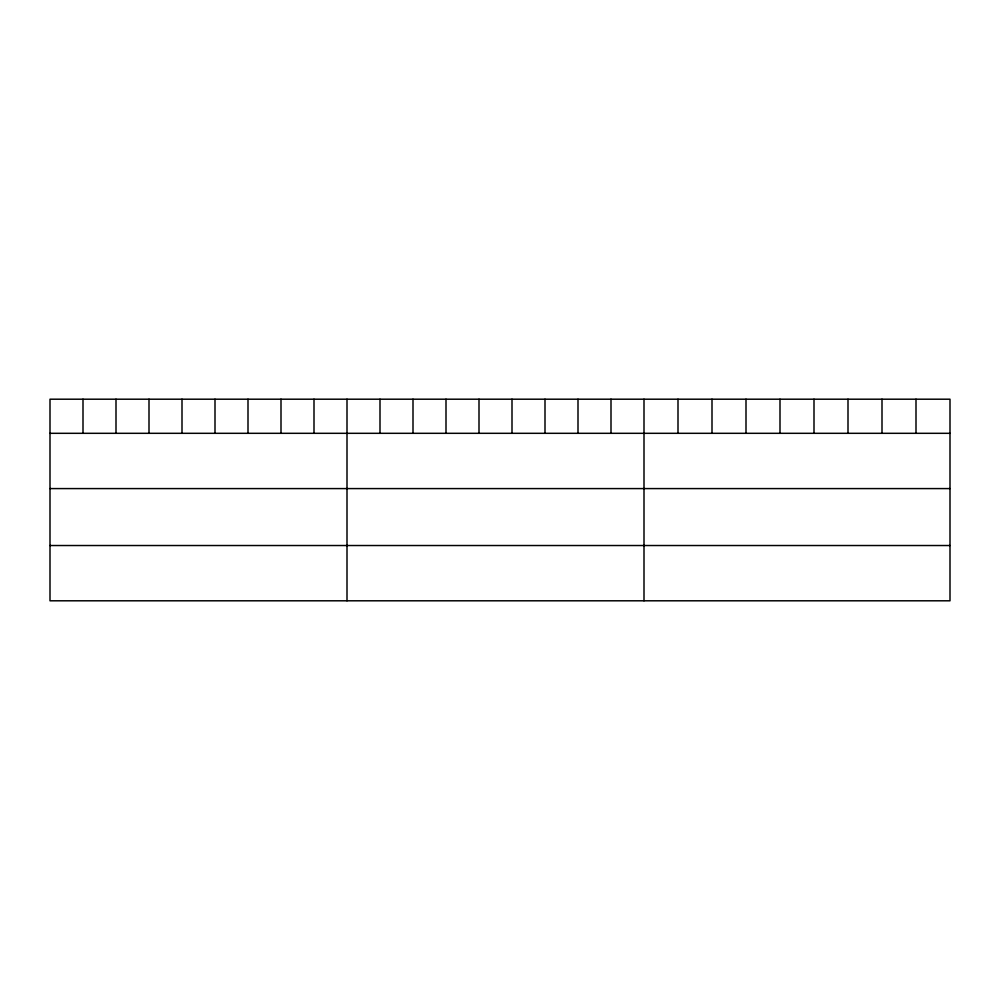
<?xml version="1.0" encoding="UTF-8"?>
<svg xmlns="http://www.w3.org/2000/svg" width="1000" height="1000" viewBox="0 0 1000 1000"><rect width="100%" height="100%" fill="white"/><g stroke="black" fill="none" stroke-linecap="round" stroke-linejoin="round"><path stroke-width="1.5" d="M950 433.312L950 600.8L50 600.8L50 399.2L950 399.2L950 433.312L50 433.312M50 488.587L950 488.587M50 545.525L950 545.525M916 399.2L916 433.312M882 399.2L882 433.312M848 399.2L848 433.312M814 399.2L814 433.312M780 399.2L780 433.312M746 399.2L746 433.312M712 399.2L712 433.312M678 399.2L678 433.312M644 399.2L644 600.8M611 399.2L611 433.312M578 399.2L578 433.312M545 399.2L545 433.312M512 399.2L512 433.312M479 399.2L479 433.312M446 399.2L446 433.312M413 399.2L413 433.312M380 399.2L380 433.312M347 399.2L347 600.8M314 399.2L314 433.312M281 399.2L281 433.312M248 399.2L248 433.312M215 399.2L215 433.312M182 399.2L182 433.312M149 399.2L149 433.312M116 399.2L116 433.312M83 399.2L83 433.312"/></g></svg>
